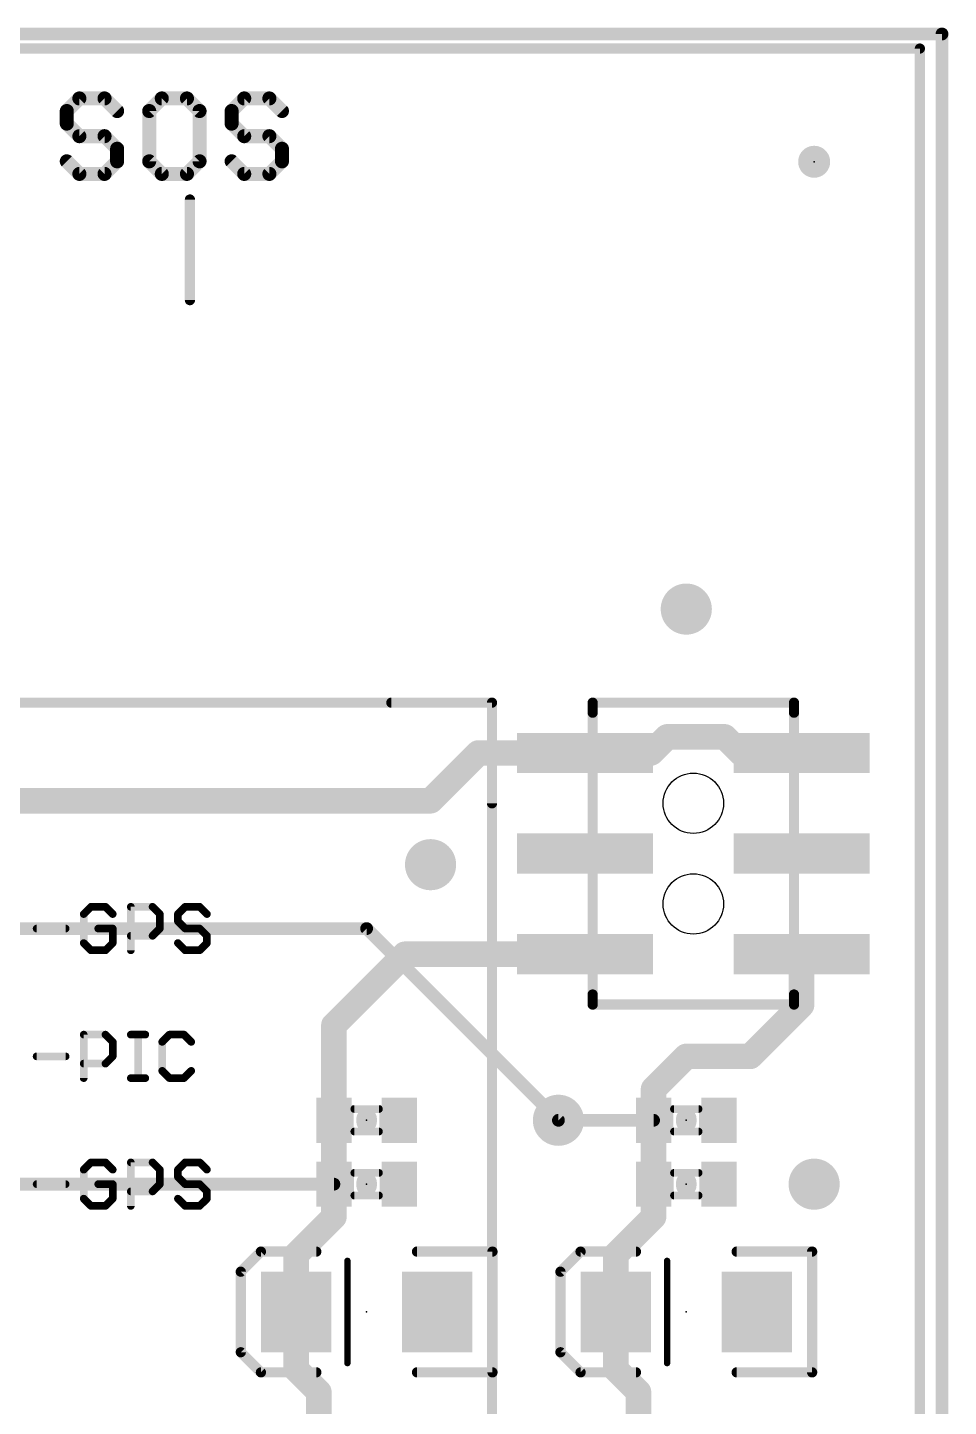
# Model space of a CAD drawing. Extents: x -3.8 to 55.5, y -10.2 to 68.5.
# Drawn here: x 37.21 to 55.5, y 41.05 to 68.45 of the extents above; entities that cross this region are included whole.
import ezdxf

# ---------------------------------------------------------------- set-up
doc = ezdxf.new("R2010")
doc.units = 0
for name, color, linetype in [('1', 12, 'CONTINUOUS'), ('16', 132, 'CONTINUOUS'), ('18', 110, 'CONTINUOUS'), ('20', 53, 'CONTINUOUS'), ('21', 41, 'CONTINUOUS'), ('23', 53, 'CONTINUOUS'), ('51', 53, 'CONTINUOUS')]:
    doc.layers.add(name, color=color, linetype=linetype)

# ---------------------------------------------------------------- blocks, each defined once
blk = doc.blocks.new('RECT')
blk.add_solid([(-0.5, -0.5), (0.5, -0.5), (-0.5, 0.5), (0.5, 0.5)])
blk = doc.blocks.new('PIE')
at = {"const_width": 0.5}
blk.add_lwpolyline([(0, -0.25, 1), (0, 0.25, 1), (0, -0.25)], format="xyb", dxfattribs=at)
blk = doc.blocks.new('ROUNDV')
at = {"const_width": 0.5}
blk.add_lwpolyline([(0, -0.25, 1), (0, 0.25, 1), (0, -0.25)], format="xyb", dxfattribs=at)

msp = doc.modelspace()

# ---------------------------------------------------------------- linework, layer by layer
at = {"layer": '1'}
for points, const_width in [([(-0.508, 68.326), (55.372, 68.326)], 0.254), ([(55.372, 68.326), (55.372, -0.254)], 0.254), ([(49.911, 54.356), (49.591, 54.036)], 0.508), ([(51.054, 54.356), (49.911, 54.356)], 0.508), ([(51.374, 54.036), (51.054, 54.356)], 0.508), ([(45.212, 53.086), (46.162, 54.036)], 0.508), ([(46.162, 54.036), (48.282, 54.036)], 0.508), ([(48.282, 54.036), (49.591, 54.036)], 0.508), ([(52.582, 54.036), (51.374, 54.036)], 0.508), ([(32.512, 53.086), (45.212, 53.086)], 0.508), ([(43.292, 48.626), (44.702, 50.036)], 0.508), ([(44.702, 50.036), (48.282, 50.036)], 0.508), ([(52.582, 49.026), (52.582, 50.036)], 0.508), ([(51.562, 48.006), (52.582, 49.026)], 0.508), ([(43.292, 46.736), (43.292, 48.626)], 0.508), ([(49.642, 47.356), (50.292, 48.006)], 0.508), ([(50.292, 48.006), (51.562, 48.006)], 0.508), ([(49.642, 46.736), (49.642, 47.356)], 0.508), ([(43.292, 45.466), (43.292, 46.736)], 0.508), ([(47.752, 46.736), (49.642, 46.736)], 0.254), ([(49.642, 46.736), (49.642, 45.466)], 0.508), ([(32.512, 45.466), (43.292, 45.466)], 0.254), ([(43.292, 45.466), (43.292, 44.816)], 0.508), ([(49.642, 45.466), (49.642, 44.816)], 0.508), ([(43.292, 44.816), (42.542, 44.066)], 0.508), ([(49.642, 44.816), (48.892, 44.066)], 0.508), ([(42.542, 44.066), (42.542, 42.926)], 0.508), ([(48.892, 44.066), (48.892, 42.926)], 0.508), ([(42.542, 42.926), (42.542, 41.786)], 0.508), ([(48.892, 42.926), (48.892, 41.786)], 0.508), ([(42.542, 41.786), (42.992, 41.336)], 0.508), ([(48.892, 41.786), (49.342, 41.336)], 0.508), ([(42.992, 41.336), (42.992, 40.4161)], 0.508), ([(49.342, 41.336), (49.342, 40.4161)], 0.508)]:
    msp.add_lwpolyline(points, dxfattribs=dict(at, const_width=const_width))
for points, const_width in [([(55.4355, 68.326, 1), (55.3085, 68.326)], 0.127), ([(55.372, 68.2625, 1), (55.372, 68.3895)], 0.127), ([(49.911, 54.483, 1), (49.911, 54.229)], 0.254), ([(50.0008, 54.2662, 1), (49.8212, 54.4458)], 0.254), ([(51.1438, 54.4458, 1), (50.9642, 54.2662)], 0.254), ([(51.054, 54.229, 1), (51.054, 54.483)], 0.254), ([(46.162, 54.163, 1), (46.162, 53.909)], 0.254), ([(46.2518, 53.9462, 1), (46.0722, 54.1258)], 0.254), ([(48.282, 54.163, 1), (48.282, 53.909)], 0.254), ([(48.282, 53.909, 1), (48.282, 54.163)], 0.254), ([(49.591, 53.909, 1), (49.591, 54.163)], 0.254), ([(51.374, 54.163, 1), (51.374, 53.909)], 0.254), ([(52.582, 53.909, 1), (52.582, 54.163)], 0.254), ([(49.5012, 54.1258, 1), (49.6808, 53.9462)], 0.254), ([(51.2842, 53.9462, 1), (51.4638, 54.1258)], 0.254), ([(45.1222, 53.1758, 1), (45.3018, 52.9962)], 0.254), ([(45.212, 52.959, 1), (45.212, 53.213)], 0.254), ([(44.702, 50.163, 1), (44.702, 49.909)], 0.254), ([(44.7918, 49.9462, 1), (44.6122, 50.1258)], 0.254), ([(48.282, 49.909, 1), (48.282, 50.163)], 0.254), ([(52.709, 50.036, 1), (52.455, 50.036)], 0.254), ([(52.455, 49.026, 1), (52.709, 49.026)], 0.254), ([(52.6718, 48.9362, 1), (52.4922, 49.1158)], 0.254), ([(43.419, 48.626, 1), (43.165, 48.626)], 0.254), ([(43.2022, 48.7158, 1), (43.3818, 48.5362)], 0.254), ([(50.292, 48.133, 1), (50.292, 47.879)], 0.254), ([(50.3818, 47.9162, 1), (50.2022, 48.0958)], 0.254), ([(51.562, 47.879, 1), (51.562, 48.133)], 0.254), ([(51.4722, 48.0958, 1), (51.6518, 47.9162)], 0.254), ([(49.769, 47.356, 1), (49.515, 47.356)], 0.254), ([(49.5522, 47.4458, 1), (49.7318, 47.2662)], 0.254), ([(43.419, 46.736, 1), (43.165, 46.736)], 0.254), ([(43.165, 46.736, 1), (43.419, 46.736)], 0.254), ([(47.752, 46.7995, 1), (47.752, 46.6725)], 0.127), ([(49.769, 46.736, 1), (49.515, 46.736)], 0.254), ([(49.515, 46.736, 1), (49.769, 46.736)], 0.254), ([(49.642, 46.6725, 1), (49.642, 46.7995)], 0.127), ([(43.419, 45.466, 1), (43.165, 45.466)], 0.254), ([(43.165, 45.466, 1), (43.419, 45.466)], 0.254), ([(43.292, 45.4025, 1), (43.292, 45.5295)], 0.127), ([(49.769, 45.466, 1), (49.515, 45.466)], 0.254), ([(49.515, 45.466, 1), (49.769, 45.466)], 0.254), ([(43.165, 44.816, 1), (43.419, 44.816)], 0.254), ([(43.3818, 44.7262, 1), (43.2022, 44.9058)], 0.254), ([(49.515, 44.816, 1), (49.769, 44.816)], 0.254), ([(49.7318, 44.7262, 1), (49.5522, 44.9058)], 0.254), ([(42.669, 44.066, 1), (42.415, 44.066)], 0.254), ([(42.4522, 44.1558, 1), (42.6318, 43.9762)], 0.254), ([(49.019, 44.066, 1), (48.765, 44.066)], 0.254), ([(48.8022, 44.1558, 1), (48.9818, 43.9762)], 0.254), ([(42.669, 42.926, 1), (42.415, 42.926)], 0.254), ([(42.415, 42.926, 1), (42.669, 42.926)], 0.254), ([(49.019, 42.926, 1), (48.765, 42.926)], 0.254), ([(48.765, 42.926, 1), (49.019, 42.926)], 0.254), ([(42.6318, 41.8758, 1), (42.4522, 41.6962)], 0.254), ([(48.9818, 41.8758, 1), (48.8022, 41.6962)], 0.254), ([(42.415, 41.786, 1), (42.669, 41.786)], 0.254), ([(48.765, 41.786, 1), (49.019, 41.786)], 0.254), ([(43.119, 41.336, 1), (42.865, 41.336)], 0.254), ([(42.9022, 41.2462, 1), (43.0818, 41.4258)], 0.254), ([(49.469, 41.336, 1), (49.215, 41.336)], 0.254), ([(49.2522, 41.2462, 1), (49.4318, 41.4258)], 0.254)]:
    msp.add_lwpolyline(points, format="xyb", dxfattribs=dict(at, const_width=const_width))
at = {"layer": '16', "const_width": 0.254}
for points in [[(-0.508, 68.326), (55.372, 68.326)], [(55.372, 68.326), (55.372, -0.254)], [(32.512, 50.546), (43.942, 50.546)], [(43.942, 50.546), (47.752, 46.736)]]:
    msp.add_lwpolyline(points, dxfattribs=at)
at = {"layer": '16', "const_width": 0.127}
for points in [[(55.4355, 68.326, 1), (55.3085, 68.326)], [(55.372, 68.2625, 1), (55.372, 68.3895)], [(43.9869, 50.5909, 1), (43.8971, 50.5011)], [(43.942, 50.4825, 1), (43.942, 50.6095)], [(47.7071, 46.6911, 1), (47.7969, 46.7809)]]:
    msp.add_lwpolyline(points, format="xyb", dxfattribs=at)
at = {"layer": '20', "const_width": 0.2032}
for points in [[(54.932, 68.036), (-0.068, 68.036)], [(54.932, 0.036), (54.932, 68.036)]]:
    msp.add_lwpolyline(points, dxfattribs=at)
at = {"layer": '20', "const_width": 0.1016}
for points in [[(54.9828, 68.036, 1), (54.8812, 68.036)], [(54.932, 67.9852, 1), (54.932, 68.0868)]]:
    msp.add_lwpolyline(points, format="xyb", dxfattribs=at)
at = {"layer": '20'}
for centre in [(50.432, 53.036), (50.432, 51.036)]:
    msp.add_circle(centre, 0.6, dxfattribs=at)
at = {"layer": '21'}
for points, const_width in [([(38.2357, 67.0446), (37.9857, 66.7946)], 0.2794), ([(38.7356, 67.0446), (38.2357, 67.0446)], 0.2794), ([(38.9856, 66.7946), (38.7356, 67.0446)], 0.2794), ([(39.8728, 67.0446), (39.6229, 66.7946)], 0.2794), ([(40.3728, 67.0446), (39.8728, 67.0446)], 0.2794), ([(40.6228, 66.7946), (40.3728, 67.0446)], 0.2794), ([(41.51, 67.0446), (41.26, 66.7946)], 0.2794), ([(42.01, 67.0446), (41.51, 67.0446)], 0.2794), ([(42.2599, 66.7946), (42.01, 67.0446)], 0.2794), ([(37.9857, 66.7946), (37.9857, 66.5446)], 0.2794), ([(39.6229, 66.7946), (39.6229, 65.7947)], 0.2794), ([(40.6228, 65.7947), (40.6228, 66.7946)], 0.2794), ([(41.26, 66.7946), (41.26, 66.5446)], 0.2794), ([(37.9857, 66.5446), (38.2357, 66.2946)], 0.2794), ([(41.26, 66.5446), (41.51, 66.2946)], 0.2794), ([(38.2357, 66.2946), (38.7356, 66.2946)], 0.2794), ([(38.7356, 66.2946), (38.9856, 66.0447)], 0.2794), ([(41.51, 66.2946), (42.01, 66.2946)], 0.2794), ([(42.01, 66.2946), (42.2599, 66.0447)], 0.2794), ([(38.9856, 66.0447), (38.9856, 65.7947)], 0.2794), ([(42.2599, 66.0447), (42.2599, 65.7947)], 0.2794), ([(38.2357, 65.5447), (37.9857, 65.7947)], 0.2794), ([(38.9856, 65.7947), (38.7356, 65.5447)], 0.2794), ([(39.6229, 65.7947), (39.8728, 65.5447)], 0.2794), ([(40.3728, 65.5447), (40.6228, 65.7947)], 0.2794), ([(41.51, 65.5447), (41.26, 65.7947)], 0.2794), ([(42.2599, 65.7947), (42.01, 65.5447)], 0.2794), ([(38.7356, 65.5447), (38.2357, 65.5447)], 0.2794), ([(39.8728, 65.5447), (40.3728, 65.5447)], 0.2794), ([(42.01, 65.5447), (41.51, 65.5447)], 0.2794), ([(40.432, 65.036), (40.432, 63.036)], 0.2032), ([(44.432, 55.036), (46.432, 55.036)], 0.2032), ([(46.432, 55.036), (46.432, 53.036)], 0.2032), ([(52.432, 55.036), (48.432, 55.036)], 0.2032), ([(48.432, 55.036), (48.432, 54.836)], 0.2032), ([(52.432, 55.036), (52.432, 54.836)], 0.2032), ([(38.4661, 50.9785), (38.322, 50.8345)], 0.1524), ([(38.7542, 50.9785), (38.4661, 50.9785)], 0.1524), ([(38.8983, 50.8345), (38.7542, 50.9785)], 0.1524), ([(39.2576, 50.1142), (39.2576, 50.9785)], 0.1524), ([(39.2576, 50.9785), (39.6897, 50.9785)], 0.1524), ([(39.6897, 50.9785), (39.8338, 50.8345)], 0.1524), ([(40.3371, 50.9785), (40.1931, 50.8345)], 0.1524), ([(40.6252, 50.9785), (40.3371, 50.9785)], 0.1524), ([(40.7693, 50.8345), (40.6252, 50.9785)], 0.1524), ([(38.322, 50.8345), (38.322, 50.2583)], 0.1524), ([(39.8338, 50.8345), (39.8338, 50.5464)], 0.1524), ([(40.1931, 50.8345), (40.1931, 50.6904)], 0.1524), ([(40.1931, 50.6904), (40.3371, 50.5464)], 0.1524), ([(37.3865, 50.5464), (37.9627, 50.5464)], 0.1524), ([(38.8983, 50.5464), (38.6101, 50.5464)], 0.1524), ([(38.8983, 50.2583), (38.8983, 50.5464)], 0.1524), ([(39.6897, 50.4023), (39.2576, 50.4023)], 0.1524), ([(39.8338, 50.5464), (39.6897, 50.4023)], 0.1524), ([(40.3371, 50.5464), (40.6252, 50.5464)], 0.1524), ([(40.6252, 50.5464), (40.7693, 50.4023)], 0.1524), ([(40.7693, 50.4023), (40.7693, 50.2583)], 0.1524), ([(38.322, 50.2583), (38.4661, 50.1142)], 0.1524), ([(38.4661, 50.1142), (38.7542, 50.1142)], 0.1524), ([(38.7542, 50.1142), (38.8983, 50.2583)], 0.1524), ([(40.3371, 50.1142), (40.1931, 50.2583)], 0.1524), ([(40.6252, 50.1142), (40.3371, 50.1142)], 0.1524), ([(40.7693, 50.2583), (40.6252, 50.1142)], 0.1524), ([(48.432, 49.036), (48.432, 49.236)], 0.2032), ([(52.432, 49.036), (52.432, 49.236)], 0.2032), ([(48.432, 49.036), (52.432, 49.036)], 0.2032), ([(38.322, 47.5742), (38.322, 48.4385)], 0.1524), ([(38.322, 48.4385), (38.7542, 48.4385)], 0.1524), ([(38.7542, 48.4385), (38.8983, 48.2945)], 0.1524), ([(39.2576, 48.4385), (39.5457, 48.4385)], 0.1524), ([(39.4016, 47.5742), (39.4016, 48.4385)], 0.1524), ([(40.0253, 48.4385), (39.8812, 48.2945)], 0.1524), ([(40.3134, 48.4385), (40.0253, 48.4385)], 0.1524), ([(40.4575, 48.2945), (40.3134, 48.4385)], 0.1524), ([(38.8983, 48.2945), (38.8983, 48.0064)], 0.1524), ([(39.8812, 48.2945), (39.8812, 47.7183)], 0.1524), ([(37.3865, 48.0064), (37.9627, 48.0064)], 0.1524), ([(38.8983, 48.0064), (38.7542, 47.8623)], 0.1524), ([(38.7542, 47.8623), (38.322, 47.8623)], 0.1524), ([(39.8812, 47.7183), (40.0253, 47.5742)], 0.1524), ([(40.3134, 47.5742), (40.4575, 47.7183)], 0.1524), ([(39.2576, 47.5742), (39.5457, 47.5742)], 0.1524), ([(40.0253, 47.5742), (40.3134, 47.5742)], 0.1524), ([(43.942, 46.7055), (43.942, 46.7665)], 0.4064), ([(50.292, 46.7055), (50.292, 46.7665)], 0.4064), ([(38.4661, 45.8985), (38.322, 45.7545)], 0.1524), ([(38.322, 45.7545), (38.322, 45.1783)], 0.1524), ([(38.7542, 45.8985), (38.4661, 45.8985)], 0.1524), ([(38.8983, 45.7545), (38.7542, 45.8985)], 0.1524), ([(39.2576, 45.0342), (39.2576, 45.8985)], 0.1524), ([(39.2576, 45.8985), (39.6897, 45.8985)], 0.1524), ([(39.6897, 45.8985), (39.8338, 45.7545)], 0.1524), ([(39.8338, 45.7545), (39.8338, 45.4664)], 0.1524), ([(40.3371, 45.8985), (40.1931, 45.7545)], 0.1524), ([(40.1931, 45.7545), (40.1931, 45.6104)], 0.1524), ([(40.6252, 45.8985), (40.3371, 45.8985)], 0.1524), ([(40.7693, 45.7545), (40.6252, 45.8985)], 0.1524), ([(37.3865, 45.4664), (37.9627, 45.4664)], 0.1524), ([(38.8983, 45.4664), (38.6101, 45.4664)], 0.1524), ([(38.8983, 45.1783), (38.8983, 45.4664)], 0.1524), ([(39.8338, 45.4664), (39.6897, 45.3223)], 0.1524), ([(40.1931, 45.6104), (40.3371, 45.4664)], 0.1524), ([(40.3371, 45.4664), (40.6252, 45.4664)], 0.1524), ([(40.6252, 45.4664), (40.7693, 45.3223)], 0.1524), ([(43.942, 45.4965), (43.942, 45.4355)], 0.4064), ([(50.292, 45.4965), (50.292, 45.4355)], 0.4064), ([(38.322, 45.1783), (38.4661, 45.0342)], 0.1524), ([(38.7542, 45.0342), (38.8983, 45.1783)], 0.1524), ([(39.6897, 45.3223), (39.2576, 45.3223)], 0.1524), ([(40.3371, 45.0342), (40.1931, 45.1783)], 0.1524), ([(40.7693, 45.1783), (40.6252, 45.0342)], 0.1524), ([(40.7693, 45.3223), (40.7693, 45.1783)], 0.1524), ([(38.4661, 45.0342), (38.7542, 45.0342)], 0.1524), ([(40.6252, 45.0342), (40.3371, 45.0342)], 0.1524), ([(41.842, 44.126), (41.442, 43.726)], 0.2032), ([(42.942, 44.126), (41.842, 44.126)], 0.2032), ([(44.942, 44.126), (46.442, 44.126)], 0.2032), ([(46.442, 44.126), (46.442, 41.726)], 0.2032), ([(48.192, 44.126), (47.792, 43.726)], 0.2032), ([(49.292, 44.126), (48.192, 44.126)], 0.2032), ([(51.292, 44.126), (52.792, 44.126)], 0.2032), ([(52.792, 44.126), (52.792, 41.726)], 0.2032), ([(43.561, 41.91), (43.561, 43.942)], 0.127), ([(49.911, 41.91), (49.911, 43.942)], 0.127), ([(41.442, 43.726), (41.442, 42.126)], 0.2032), ([(47.792, 43.726), (47.792, 42.126)], 0.2032), ([(41.442, 42.126), (41.842, 41.726)], 0.2032), ([(47.792, 42.126), (48.192, 41.726)], 0.2032), ([(41.842, 41.726), (42.942, 41.726)], 0.2032), ([(46.442, 41.726), (44.942, 41.726)], 0.2032), ([(48.192, 41.726), (49.292, 41.726)], 0.2032), ([(52.792, 41.726), (51.292, 41.726)], 0.2032)]:
    msp.add_lwpolyline(points, dxfattribs=dict(at, const_width=const_width))
for points, const_width in [([(38.2357, 67.1144, 1), (38.2357, 66.9747)], 0.1397), ([(38.2851, 66.9952, 1), (38.1863, 67.094)], 0.1397), ([(38.785, 67.094, 1), (38.6862, 66.9952)], 0.1397), ([(38.7356, 66.9747, 1), (38.7356, 67.1144)], 0.1397), ([(39.8728, 67.1144, 1), (39.8728, 66.9747)], 0.1397), ([(39.9222, 66.9952, 1), (39.8234, 67.094)], 0.1397), ([(40.4222, 67.094, 1), (40.3234, 66.9952)], 0.1397), ([(40.3728, 66.9747, 1), (40.3728, 67.1144)], 0.1397), ([(41.51, 67.1144, 1), (41.51, 66.9747)], 0.1397), ([(41.5594, 66.9952, 1), (41.4606, 67.094)], 0.1397), ([(42.0593, 67.094, 1), (41.9606, 66.9952)], 0.1397), ([(42.01, 66.9747, 1), (42.01, 67.1144)], 0.1397), ([(38.0556, 66.7946, 1), (37.9158, 66.7946)], 0.1397), ([(37.9363, 66.844, 1), (38.0351, 66.7452)], 0.1397), ([(38.9362, 66.7452, 1), (39.035, 66.844)], 0.1397), ([(39.6927, 66.7946, 1), (39.553, 66.7946)], 0.1397), ([(39.5735, 66.844, 1), (39.6722, 66.7452)], 0.1397), ([(40.6926, 66.7946, 1), (40.5529, 66.7946)], 0.1397), ([(40.5734, 66.7452, 1), (40.6722, 66.844)], 0.1397), ([(41.3299, 66.7946, 1), (41.1902, 66.7946)], 0.1397), ([(41.2106, 66.844, 1), (41.3094, 66.7452)], 0.1397), ([(42.2105, 66.7452, 1), (42.3093, 66.844)], 0.1397), ([(37.9158, 66.5446, 1), (38.0556, 66.5446)], 0.1397), ([(38.0351, 66.594, 1), (37.9363, 66.4952)], 0.1397), ([(41.3094, 66.594, 1), (41.2106, 66.4952)], 0.1397), ([(41.1902, 66.5446, 1), (41.3299, 66.5446)], 0.1397), ([(38.2357, 66.3645, 1), (38.2357, 66.2248)], 0.1397), ([(38.1863, 66.2452, 1), (38.2851, 66.344)], 0.1397), ([(38.785, 66.344, 1), (38.6862, 66.2452)], 0.1397), ([(38.7356, 66.2248, 1), (38.7356, 66.3645)], 0.1397), ([(41.51, 66.3645, 1), (41.51, 66.2248)], 0.1397), ([(41.4606, 66.2452, 1), (41.5594, 66.344)], 0.1397), ([(42.0593, 66.344, 1), (41.9606, 66.2452)], 0.1397), ([(42.01, 66.2248, 1), (42.01, 66.3645)], 0.1397), ([(39.0555, 66.0447, 1), (38.9158, 66.0447)], 0.1397), ([(38.9362, 65.9953, 1), (39.035, 66.0941)], 0.1397), ([(42.3298, 66.0447, 1), (42.1901, 66.0447)], 0.1397), ([(42.2105, 65.9953, 1), (42.3093, 66.0941)], 0.1397), ([(38.0351, 65.8441, 1), (37.9363, 65.7453)], 0.1397), ([(38.9158, 65.7947, 1), (39.0555, 65.7947)], 0.1397), ([(39.035, 65.7453, 1), (38.9362, 65.8441)], 0.1397), ([(39.553, 65.7947, 1), (39.6927, 65.7947)], 0.1397), ([(39.6722, 65.8441, 1), (39.5735, 65.7453)], 0.1397), ([(40.5529, 65.7947, 1), (40.6926, 65.7947)], 0.1397), ([(40.6722, 65.7453, 1), (40.5734, 65.8441)], 0.1397), ([(41.3094, 65.8441, 1), (41.2106, 65.7453)], 0.1397), ([(42.1901, 65.7947, 1), (42.3298, 65.7947)], 0.1397), ([(42.3093, 65.7453, 1), (42.2105, 65.8441)], 0.1397), ([(38.2357, 65.6146, 1), (38.2357, 65.4749)], 0.1397), ([(38.1863, 65.4953, 1), (38.2851, 65.5941)], 0.1397), ([(38.6862, 65.5941, 1), (38.785, 65.4953)], 0.1397), ([(38.7356, 65.4749, 1), (38.7356, 65.6146)], 0.1397), ([(39.8728, 65.6146, 1), (39.8728, 65.4749)], 0.1397), ([(39.8234, 65.4953, 1), (39.9222, 65.5941)], 0.1397), ([(40.3234, 65.5941, 1), (40.4222, 65.4953)], 0.1397), ([(40.3728, 65.4749, 1), (40.3728, 65.6146)], 0.1397), ([(41.51, 65.6146, 1), (41.51, 65.4749)], 0.1397), ([(41.4606, 65.4953, 1), (41.5594, 65.5941)], 0.1397), ([(41.9606, 65.5941, 1), (42.0593, 65.4953)], 0.1397), ([(42.01, 65.4749, 1), (42.01, 65.6146)], 0.1397), ([(40.4828, 65.036, 1), (40.3812, 65.036)], 0.1016), ([(40.3812, 63.036, 1), (40.4828, 63.036)], 0.1016), ([(44.432, 55.0868, 1), (44.432, 54.9852)], 0.1016), ([(46.4828, 55.036, 1), (46.3812, 55.036)], 0.1016), ([(46.432, 54.9852, 1), (46.432, 55.0868)], 0.1016), ([(48.432, 55.0868, 1), (48.432, 54.9852)], 0.1016), ([(48.4828, 55.036, 1), (48.3812, 55.036)], 0.1016), ([(52.4828, 55.036, 1), (52.3812, 55.036)], 0.1016), ([(52.432, 54.9852, 1), (52.432, 55.0868)], 0.1016), ([(48.3812, 54.836, 1), (48.4828, 54.836)], 0.1016), ([(52.3812, 54.836, 1), (52.4828, 54.836)], 0.1016), ([(46.3812, 53.036, 1), (46.4828, 53.036)], 0.1016), ([(38.4661, 51.0166, 1), (38.4661, 50.9404)], 0.0762), ([(38.493, 50.9516, 1), (38.4391, 51.0055)], 0.0762), ([(38.7811, 51.0055, 1), (38.7273, 50.9516)], 0.0762), ([(38.7542, 50.9404, 1), (38.7542, 51.0166)], 0.0762), ([(39.2957, 50.9785, 1), (39.2195, 50.9785)], 0.0762), ([(39.2576, 51.0166, 1), (39.2576, 50.9404)], 0.0762), ([(39.7167, 51.0055, 1), (39.6628, 50.9516)], 0.0762), ([(39.6897, 50.9404, 1), (39.6897, 51.0166)], 0.0762), ([(40.3371, 51.0166, 1), (40.3371, 50.9404)], 0.0762), ([(40.3641, 50.9516, 1), (40.3102, 51.0055)], 0.0762), ([(40.6522, 51.0055, 1), (40.5983, 50.9516)], 0.0762), ([(40.6252, 50.9404, 1), (40.6252, 51.0166)], 0.0762), ([(38.3601, 50.8345, 1), (38.2839, 50.8345)], 0.0762), ([(38.2951, 50.8614, 1), (38.349, 50.8075)], 0.0762), ([(38.8713, 50.8075, 1), (38.9252, 50.8614)], 0.0762), ([(39.8719, 50.8345, 1), (39.7957, 50.8345)], 0.0762), ([(39.8068, 50.8075, 1), (39.8607, 50.8614)], 0.0762), ([(40.1661, 50.8614, 1), (40.22, 50.8075)], 0.0762), ([(40.22, 50.7174, 1), (40.1661, 50.6635)], 0.0762), ([(40.2312, 50.8345, 1), (40.155, 50.8345)], 0.0762), ([(40.155, 50.6904, 1), (40.2312, 50.6904)], 0.0762), ([(40.7424, 50.8075, 1), (40.7962, 50.8614)], 0.0762), ([(37.3865, 50.5845, 1), (37.3865, 50.5083)], 0.0762), ([(37.9627, 50.5083, 1), (37.9627, 50.5845)], 0.0762), ([(38.6101, 50.5845, 1), (38.6101, 50.5083)], 0.0762), ([(38.9364, 50.5464, 1), (38.8602, 50.5464)], 0.0762), ([(38.8983, 50.5083, 1), (38.8983, 50.5845)], 0.0762), ([(39.2576, 50.4404, 1), (39.2576, 50.3642)], 0.0762), ([(39.6628, 50.4293, 1), (39.7167, 50.3754)], 0.0762), ([(39.6897, 50.3642, 1), (39.6897, 50.4404)], 0.0762), ([(39.7957, 50.5464, 1), (39.8719, 50.5464)], 0.0762), ([(39.8607, 50.5194, 1), (39.8068, 50.5733)], 0.0762), ([(40.3371, 50.5845, 1), (40.3371, 50.5083)], 0.0762), ([(40.3102, 50.5194, 1), (40.3641, 50.5733)], 0.0762), ([(40.6522, 50.5733, 1), (40.5983, 50.5194)], 0.0762), ([(40.6252, 50.5083, 1), (40.6252, 50.5845)], 0.0762), ([(40.8074, 50.4023, 1), (40.7312, 50.4023)], 0.0762), ([(40.7424, 50.3754, 1), (40.7962, 50.4293)], 0.0762), ([(38.349, 50.2852, 1), (38.2951, 50.2313)], 0.0762), ([(38.2839, 50.2583, 1), (38.3601, 50.2583)], 0.0762), ([(38.4661, 50.1523, 1), (38.4661, 50.0761)], 0.0762), ([(38.4391, 50.0873, 1), (38.493, 50.1411)], 0.0762), ([(38.7273, 50.1411, 1), (38.7811, 50.0873)], 0.0762), ([(38.7542, 50.0761, 1), (38.7542, 50.1523)], 0.0762), ([(38.8602, 50.2583, 1), (38.9364, 50.2583)], 0.0762), ([(38.9252, 50.2313, 1), (38.8713, 50.2852)], 0.0762), ([(39.2195, 50.1142, 1), (39.2957, 50.1142)], 0.0762), ([(40.22, 50.2852, 1), (40.1661, 50.2313)], 0.0762), ([(40.3371, 50.1523, 1), (40.3371, 50.0761)], 0.0762), ([(40.3102, 50.0873, 1), (40.3641, 50.1411)], 0.0762), ([(40.5983, 50.1411, 1), (40.6522, 50.0873)], 0.0762), ([(40.6252, 50.0761, 1), (40.6252, 50.1523)], 0.0762), ([(40.7312, 50.2583, 1), (40.8074, 50.2583)], 0.0762), ([(40.7962, 50.2313, 1), (40.7424, 50.2852)], 0.0762), ([(48.4828, 49.236, 1), (48.3812, 49.236)], 0.1016), ([(52.4828, 49.236, 1), (52.3812, 49.236)], 0.1016), ([(48.432, 49.0868, 1), (48.432, 48.9852)], 0.1016), ([(48.3812, 49.036, 1), (48.4828, 49.036)], 0.1016), ([(52.3812, 49.036, 1), (52.4828, 49.036)], 0.1016), ([(52.432, 48.9852, 1), (52.432, 49.0868)], 0.1016), ([(38.3601, 48.4385, 1), (38.2839, 48.4385)], 0.0762), ([(38.322, 48.4766, 1), (38.322, 48.4004)], 0.0762), ([(38.7811, 48.4655, 1), (38.7273, 48.4116)], 0.0762), ([(38.7542, 48.4004, 1), (38.7542, 48.4766)], 0.0762), ([(39.2576, 48.4766, 1), (39.2576, 48.4004)], 0.0762), ([(39.4397, 48.4385, 1), (39.3635, 48.4385)], 0.0762), ([(39.5457, 48.4004, 1), (39.5457, 48.4766)], 0.0762), ([(40.0253, 48.4766, 1), (40.0253, 48.4004)], 0.0762), ([(40.0522, 48.4116, 1), (39.9983, 48.4655)], 0.0762), ([(40.3403, 48.4655, 1), (40.2865, 48.4116)], 0.0762), ([(40.3134, 48.4004, 1), (40.3134, 48.4766)], 0.0762), ([(38.9364, 48.2945, 1), (38.8602, 48.2945)], 0.0762), ([(38.8713, 48.2675, 1), (38.9252, 48.3214)], 0.0762), ([(39.9193, 48.2945, 1), (39.8431, 48.2945)], 0.0762), ([(39.8543, 48.3214, 1), (39.9082, 48.2675)], 0.0762), ([(40.4305, 48.2675, 1), (40.4844, 48.3214)], 0.0762), ([(37.3865, 48.0445, 1), (37.3865, 47.9683)], 0.0762), ([(37.9627, 47.9683, 1), (37.9627, 48.0445)], 0.0762), ([(38.8602, 48.0064, 1), (38.9364, 48.0064)], 0.0762), ([(38.9252, 47.9794, 1), (38.8713, 48.0333)], 0.0762), ([(38.322, 47.9004, 1), (38.322, 47.8242)], 0.0762), ([(38.7273, 47.8893, 1), (38.7811, 47.8354)], 0.0762), ([(38.7542, 47.8242, 1), (38.7542, 47.9004)], 0.0762), ([(39.9082, 47.7452, 1), (39.8543, 47.6913)], 0.0762), ([(39.8431, 47.7183, 1), (39.9193, 47.7183)], 0.0762), ([(40.4844, 47.6913, 1), (40.4305, 47.7452)], 0.0762), ([(38.2839, 47.5742, 1), (38.3601, 47.5742)], 0.0762), ([(39.2576, 47.6123, 1), (39.2576, 47.5361)], 0.0762), ([(39.3635, 47.5742, 1), (39.4397, 47.5742)], 0.0762), ([(39.5457, 47.5361, 1), (39.5457, 47.6123)], 0.0762), ([(40.0253, 47.6123, 1), (40.0253, 47.5361)], 0.0762), ([(39.9983, 47.5473, 1), (40.0522, 47.6011)], 0.0762), ([(40.2865, 47.6011, 1), (40.3403, 47.5473)], 0.0762), ([(40.3134, 47.5361, 1), (40.3134, 47.6123)], 0.0762), ([(44.0436, 46.7665, 1), (43.8404, 46.7665)], 0.2032), ([(50.3936, 46.7665, 1), (50.1904, 46.7665)], 0.2032), ([(43.8404, 46.7055, 1), (44.0436, 46.7055)], 0.2032), ([(50.1904, 46.7055, 1), (50.3936, 46.7055)], 0.2032), ([(38.3601, 45.7545, 1), (38.2839, 45.7545)], 0.0762), ([(38.2951, 45.7814, 1), (38.349, 45.7275)], 0.0762), ([(38.4661, 45.9366, 1), (38.4661, 45.8604)], 0.0762), ([(38.493, 45.8716, 1), (38.4391, 45.9255)], 0.0762), ([(38.7811, 45.9255, 1), (38.7273, 45.8716)], 0.0762), ([(38.7542, 45.8604, 1), (38.7542, 45.9366)], 0.0762), ([(38.8713, 45.7275, 1), (38.9252, 45.7814)], 0.0762), ([(39.2957, 45.8985, 1), (39.2195, 45.8985)], 0.0762), ([(39.2576, 45.9366, 1), (39.2576, 45.8604)], 0.0762), ([(39.7167, 45.9255, 1), (39.6628, 45.8716)], 0.0762), ([(39.6897, 45.8604, 1), (39.6897, 45.9366)], 0.0762), ([(39.8719, 45.7545, 1), (39.7957, 45.7545)], 0.0762), ([(39.8068, 45.7275, 1), (39.8607, 45.7814)], 0.0762), ([(40.1661, 45.7814, 1), (40.22, 45.7275)], 0.0762), ([(40.2312, 45.7545, 1), (40.155, 45.7545)], 0.0762), ([(40.3371, 45.9366, 1), (40.3371, 45.8604)], 0.0762), ([(40.3641, 45.8716, 1), (40.3102, 45.9255)], 0.0762), ([(40.6522, 45.9255, 1), (40.5983, 45.8716)], 0.0762), ([(40.6252, 45.8604, 1), (40.6252, 45.9366)], 0.0762), ([(40.7424, 45.7275, 1), (40.7962, 45.7814)], 0.0762), ([(37.3865, 45.5045, 1), (37.3865, 45.4283)], 0.0762), ([(37.9627, 45.4283, 1), (37.9627, 45.5045)], 0.0762), ([(38.6101, 45.5045, 1), (38.6101, 45.4283)], 0.0762), ([(38.9364, 45.4664, 1), (38.8602, 45.4664)], 0.0762), ([(38.8983, 45.4283, 1), (38.8983, 45.5045)], 0.0762), ([(39.7957, 45.4664, 1), (39.8719, 45.4664)], 0.0762), ([(39.8607, 45.4394, 1), (39.8068, 45.4933)], 0.0762), ([(40.22, 45.6374, 1), (40.1661, 45.5835)], 0.0762), ([(40.155, 45.6104, 1), (40.2312, 45.6104)], 0.0762), ([(40.3371, 45.5045, 1), (40.3371, 45.4283)], 0.0762), ([(40.3102, 45.4394, 1), (40.3641, 45.4933)], 0.0762), ([(40.6522, 45.4933, 1), (40.5983, 45.4394)], 0.0762), ([(40.6252, 45.4283, 1), (40.6252, 45.5045)], 0.0762), ([(44.0436, 45.4965, 1), (43.8404, 45.4965)], 0.2032), ([(43.8404, 45.4355, 1), (44.0436, 45.4355)], 0.2032), ([(50.3936, 45.4965, 1), (50.1904, 45.4965)], 0.2032), ([(50.1904, 45.4355, 1), (50.3936, 45.4355)], 0.2032), ([(38.349, 45.2052, 1), (38.2951, 45.1513)], 0.0762), ([(38.9252, 45.1513, 1), (38.8713, 45.2052)], 0.0762), ([(39.2576, 45.3604, 1), (39.2576, 45.2842)], 0.0762), ([(39.6628, 45.3493, 1), (39.7167, 45.2954)], 0.0762), ([(39.6897, 45.2842, 1), (39.6897, 45.3604)], 0.0762), ([(40.22, 45.2052, 1), (40.1661, 45.1513)], 0.0762), ([(40.8074, 45.3223, 1), (40.7312, 45.3223)], 0.0762), ([(40.7424, 45.2954, 1), (40.7962, 45.3493)], 0.0762), ([(40.7962, 45.1513, 1), (40.7424, 45.2052)], 0.0762), ([(38.2839, 45.1783, 1), (38.3601, 45.1783)], 0.0762), ([(38.4661, 45.0723, 1), (38.4661, 44.9961)], 0.0762), ([(38.4391, 45.0073, 1), (38.493, 45.0611)], 0.0762), ([(38.7273, 45.0611, 1), (38.7811, 45.0073)], 0.0762), ([(38.7542, 44.9961, 1), (38.7542, 45.0723)], 0.0762), ([(38.8602, 45.1783, 1), (38.9364, 45.1783)], 0.0762), ([(39.2195, 45.0342, 1), (39.2957, 45.0342)], 0.0762), ([(40.3371, 45.0723, 1), (40.3371, 44.9961)], 0.0762), ([(40.3102, 45.0073, 1), (40.3641, 45.0611)], 0.0762), ([(40.5983, 45.0611, 1), (40.6522, 45.0073)], 0.0762), ([(40.6252, 44.9961, 1), (40.6252, 45.0723)], 0.0762), ([(40.7312, 45.1783, 1), (40.8074, 45.1783)], 0.0762), ([(41.842, 44.1768, 1), (41.842, 44.0752)], 0.1016), ([(41.8779, 44.0901, 1), (41.8061, 44.1619)], 0.1016), ([(42.942, 44.0752, 1), (42.942, 44.1768)], 0.1016), ([(44.942, 44.1768, 1), (44.942, 44.0752)], 0.1016), ([(46.4928, 44.126, 1), (46.3912, 44.126)], 0.1016), ([(46.442, 44.0752, 1), (46.442, 44.1768)], 0.1016), ([(48.192, 44.1768, 1), (48.192, 44.0752)], 0.1016), ([(48.2279, 44.0901, 1), (48.1561, 44.1619)], 0.1016), ([(49.292, 44.0752, 1), (49.292, 44.1768)], 0.1016), ([(51.292, 44.1768, 1), (51.292, 44.0752)], 0.1016), ([(52.8428, 44.126, 1), (52.7412, 44.126)], 0.1016), ([(52.792, 44.0752, 1), (52.792, 44.1768)], 0.1016), ([(43.5928, 43.942, 1), (43.5292, 43.942)], 0.0635), ([(49.9428, 43.942, 1), (49.8792, 43.942)], 0.0635), ([(41.4928, 43.726, 1), (41.3912, 43.726)], 0.1016), ([(41.4061, 43.7619, 1), (41.4779, 43.6901)], 0.1016), ([(47.8428, 43.726, 1), (47.7412, 43.726)], 0.1016), ([(47.7561, 43.7619, 1), (47.8279, 43.6901)], 0.1016), ([(41.4779, 42.1619, 1), (41.4061, 42.0901)], 0.1016), ([(47.8279, 42.1619, 1), (47.7561, 42.0901)], 0.1016), ([(41.3912, 42.126, 1), (41.4928, 42.126)], 0.1016), ([(43.5292, 41.91, 1), (43.5928, 41.91)], 0.0635), ([(47.7412, 42.126, 1), (47.8428, 42.126)], 0.1016), ([(49.8792, 41.91, 1), (49.9428, 41.91)], 0.0635), ([(41.842, 41.7768, 1), (41.842, 41.6752)], 0.1016), ([(41.8061, 41.6901, 1), (41.8779, 41.7619)], 0.1016), ([(42.942, 41.6752, 1), (42.942, 41.7768)], 0.1016), ([(44.942, 41.7768, 1), (44.942, 41.6752)], 0.1016), ([(46.3912, 41.726, 1), (46.4928, 41.726)], 0.1016), ([(46.442, 41.6752, 1), (46.442, 41.7768)], 0.1016), ([(48.192, 41.7768, 1), (48.192, 41.6752)], 0.1016), ([(48.1561, 41.6901, 1), (48.2279, 41.7619)], 0.1016), ([(49.292, 41.6752, 1), (49.292, 41.7768)], 0.1016), ([(51.292, 41.7768, 1), (51.292, 41.6752)], 0.1016), ([(52.7412, 41.726, 1), (52.8428, 41.726)], 0.1016), ([(52.792, 41.6752, 1), (52.792, 41.7768)], 0.1016)]:
    msp.add_lwpolyline(points, format="xyb", dxfattribs=dict(at, const_width=const_width))
at = {"layer": '23'}
for p in [(52.832, 65.786), (43.942, 46.736), (50.292, 46.736), (43.942, 45.466), (50.292, 45.466), (43.942, 42.926), (50.292, 42.926)]:
    msp.add_point(p, dxfattribs=at)
at = {"layer": '51'}
for points, const_width in [([(46.432, 55.036), (8.432, 55.036)], 0.2032), ([(46.432, 17.036), (46.432, 55.036)], 0.2032), ([(48.432, 49.036), (48.432, 55.036)], 0.2032), ([(48.432, 55.036), (52.432, 55.036)], 0.2032), ([(52.432, 55.036), (52.432, 49.036)], 0.2032), ([(52.432, 49.036), (48.432, 49.036)], 0.2032), ([(43.697, 46.96), (44.187, 46.96)], 0.1524), ([(50.047, 46.96), (50.537, 46.96)], 0.1524), ([(44.187, 46.512), (43.697, 46.512)], 0.1524), ([(50.537, 46.512), (50.047, 46.512)], 0.1524), ([(43.697, 45.69), (44.187, 45.69)], 0.1524), ([(50.047, 45.69), (50.537, 45.69)], 0.1524), ([(44.187, 45.242), (43.697, 45.242)], 0.1524), ([(50.537, 45.242), (50.047, 45.242)], 0.1524)]:
    msp.add_lwpolyline(points, dxfattribs=dict(at, const_width=const_width))
for points, const_width in [([(46.4828, 55.036, 1), (46.3812, 55.036)], 0.1016), ([(46.432, 54.9852, 1), (46.432, 55.0868)], 0.1016), ([(48.4828, 55.036, 1), (48.3812, 55.036)], 0.1016), ([(48.432, 55.0868, 1), (48.432, 54.9852)], 0.1016), ([(52.4828, 55.036, 1), (52.3812, 55.036)], 0.1016), ([(52.432, 54.9852, 1), (52.432, 55.0868)], 0.1016), ([(48.432, 49.0868, 1), (48.432, 48.9852)], 0.1016), ([(48.3812, 49.036, 1), (48.4828, 49.036)], 0.1016), ([(52.3812, 49.036, 1), (52.4828, 49.036)], 0.1016), ([(52.432, 48.9852, 1), (52.432, 49.0868)], 0.1016), ([(43.697, 46.9981, 1), (43.697, 46.9219)], 0.0762), ([(44.187, 46.9219, 1), (44.187, 46.9981)], 0.0762), ([(50.047, 46.9981, 1), (50.047, 46.9219)], 0.0762), ([(50.537, 46.9219, 1), (50.537, 46.9981)], 0.0762), ([(43.697, 46.5501, 1), (43.697, 46.4739)], 0.0762), ([(44.187, 46.4739, 1), (44.187, 46.5501)], 0.0762), ([(50.047, 46.5501, 1), (50.047, 46.4739)], 0.0762), ([(50.537, 46.4739, 1), (50.537, 46.5501)], 0.0762), ([(43.697, 45.7281, 1), (43.697, 45.6519)], 0.0762), ([(44.187, 45.6519, 1), (44.187, 45.7281)], 0.0762), ([(50.047, 45.7281, 1), (50.047, 45.6519)], 0.0762), ([(50.537, 45.6519, 1), (50.537, 45.7281)], 0.0762), ([(43.697, 45.2801, 1), (43.697, 45.2039)], 0.0762), ([(44.187, 45.2039, 1), (44.187, 45.2801)], 0.0762), ([(50.047, 45.2801, 1), (50.047, 45.2039)], 0.0762), ([(50.537, 45.2039, 1), (50.537, 45.2801)], 0.0762)]:
    msp.add_lwpolyline(points, format="xyb", dxfattribs=dict(at, const_width=const_width))

# ---------------------------------------------------------------- block references
at = {"layer": '1'}
for name, p, xscale, yscale in [('PIE', (52.832, 65.786), 0.635, 0.635), ('RECT', (43.292, 45.466), 0.7, 0.9), ('RECT', (44.592, 45.466), 0.7, 0.9), ('RECT', (49.642, 45.466), 0.7, 0.9), ('RECT', (50.942, 45.466), 0.7, 0.9)]:
    msp.add_blockref(name, p, dxfattribs=dict(at, xscale=xscale, yscale=yscale))
for p, xscale, yscale, rotation in [((48.282, 54.036), 2.7, 0.8, 180), ((52.582, 54.036), 2.7, 0.8, 180), ((48.282, 52.036), 2.7, 0.8, 180), ((52.582, 52.036), 2.7, 0.8, 180), ((48.282, 50.036), 2.7, 0.8, 180), ((52.582, 50.036), 2.7, 0.8, 180), ((43.292, 46.736), 0.7, 0.9, 180), ((44.592, 46.736), 0.7, 0.9, 180), ((49.642, 46.736), 0.7, 0.9, 180), ((50.942, 46.736), 0.7, 0.9, 180), ((42.542, 42.926), 1.6, 1.4, 270), ((45.342, 42.926), 1.6, 1.4, 270), ((48.892, 42.926), 1.6, 1.4, 270), ((51.692, 42.926), 1.6, 1.4, 270)]:
    msp.add_blockref('RECT', p, dxfattribs=dict(at, xscale=xscale, yscale=yscale, rotation=rotation))
at = {"layer": '18', "xscale": 1.016, "yscale": 1.016}
for p in [(50.292, 56.896), (50.292, 56.896), (45.212, 51.816), (45.212, 51.816), (47.752, 46.736), (47.752, 46.736), (52.832, 45.466), (52.832, 45.466)]:
    msp.add_blockref('ROUNDV', p, dxfattribs=at)
at = {"layer": '51', "xscale": 0.3, "yscale": 0.5999, "rotation": 180}
for p in [(43.5332, 46.7409), (44.346, 46.7409), (49.8832, 46.7409), (50.696, 46.7409)]:
    msp.add_blockref('RECT', p, dxfattribs=at)
at = {"layer": '51', "xscale": 0.3, "yscale": 0.5999}
for p in [(43.538, 45.4612), (44.3508, 45.4612), (49.888, 45.4612), (50.7008, 45.4612)]:
    msp.add_blockref('RECT', p, dxfattribs=at)

doc.saveas('drawing.dxf')
